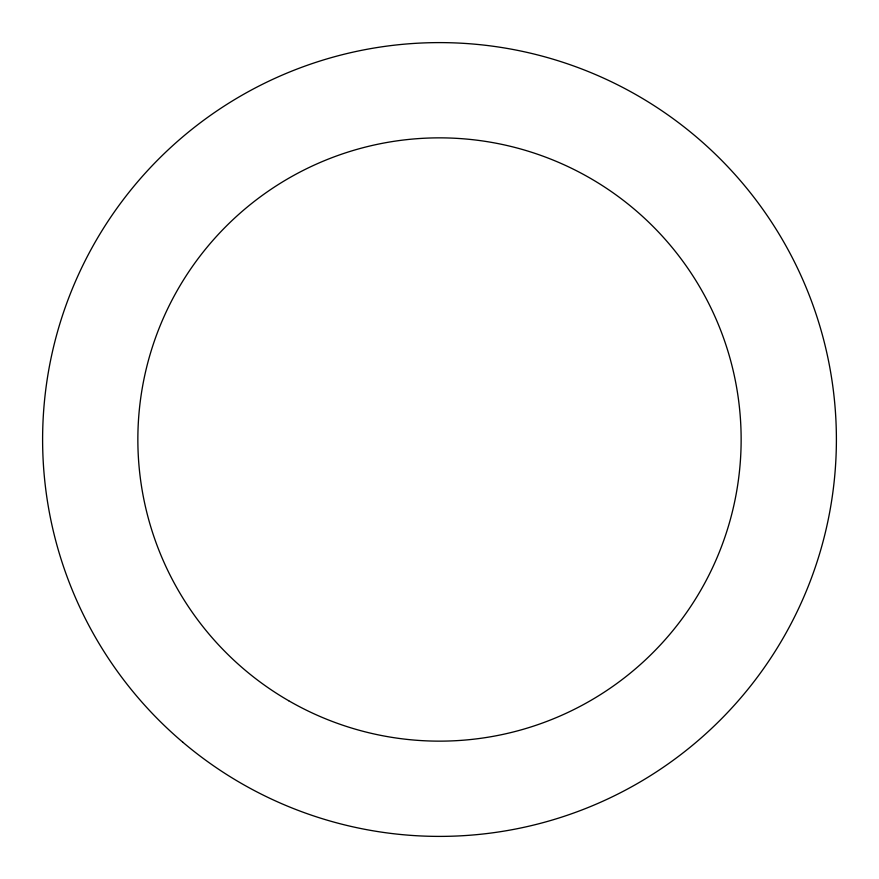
<?xml version="1.0" encoding="UTF-8"?>
<svg xmlns="http://www.w3.org/2000/svg" width="879" height="879" viewBox="0 0 879 879"><rect width="100%" height="100%" fill="white"/><g stroke="black" fill="none" stroke-linecap="round" stroke-linejoin="round"><path stroke-width="1.32" d="M182.909 742.305A396.901 396.901 0 0 0 830.029 510.303A396.901 396.901 0 0 0 305.551 65.892A396.901 396.901 0 0 0 182.909 742.305M288.675 700.728A301.64 301.64 0 0 0 741.14 439.5A301.64 301.64 0 0 0 288.675 178.272A301.64 301.64 0 0 0 288.675 700.728"/></g></svg>
